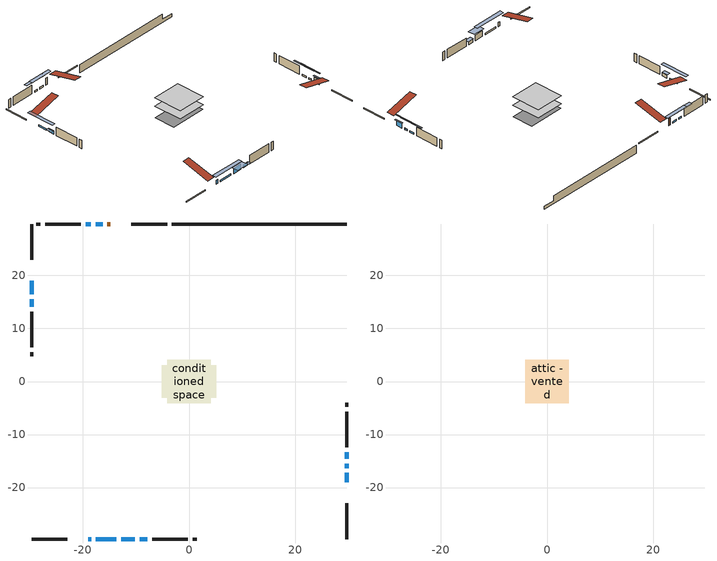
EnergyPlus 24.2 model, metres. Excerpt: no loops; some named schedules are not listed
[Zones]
conditioned space
 floor adiabatic (AdiabaticFloorConstruction): -4.13,-4.13 -4.13,4.13 4.13,4.13 4.13,-4.13 z0.91
 floor foundation (Slab1 construction): -5.18,-3.05 -5.18,3.05 5.18,3.05 5.18,-3.05 z-1.45
 wall outside (RimJoist1 construction): -4.14,29.71 -10.89,29.71 / -29.71,-29.71 -22.96,-29.71 / -29.71,29.71 -29.71,22.96 / 29.71,-29.71 29.71,-22.96 z0.91:1.21
 wall outside (AdiabaticWallConstruction 1): -14.85,29.71 -15.38,29.71 z0.91:2.94
 wall outside (AdiabaticWallConstruction): -19,-29.71 -18.48,-29.71 z0.91:2.13; -17.55,-29.71 -13.74,-29.71 / -29.71,19 -29.71,16.46 / 29.71,-16.32 29.71,-15.53 / 29.71,-14.61 29.71,-13.33 / -16.31,29.71 -17.58,29.71 / -18.5,29.71 -19.47,29.71 z0.91:1.37; 29.71,-19 29.71,-17.25 z0.91:2.28; -12.81,-29.71 -10.24,-29.71 z0.91:2.49; -9.32,-29.71 -7.84,-29.71 / -29.71,15.53 -29.71,14.06 z0.91:1.77
 wall outside (Wall1 construction): -20.4,29.71 -27.08,29.71 / -6.91,-29.71 -0.23,-29.71 / -29.71,13.13 -29.71,6.45 / 29.71,-12.41 29.71,-5.72 z0.91:3.35
 wall outside (Wall2 construction): -28.01,29.71 -28.78,29.71 / 0.7,-29.71 1.46,-29.71 / -29.71,5.52 -29.71,4.75 / 29.71,-4.79 29.71,-4.03 z0.91:3.35
 wall foundation (FoundationWall1 construction): -3.21,29.71,-1.45 -3.21,29.71,0.91 26.41,29.71,0.91 26.41,29.71,-0.57 29.71,29.71,-0.57 29.71,29.71,-1.45
 window (WindowConstruction 4): -19,-29.71 -18.48,-29.71 z0.91:2.13
 window (WindowConstruction 9): -17.55,-29.71 -13.74,-29.71 z0.91:1.37
 window (WindowConstruction 10): -29.71,19 -29.71,16.46 z0.91:1.37
 window (WindowConstruction): 29.71,-19 29.71,-17.25 z0.91:2.28
 window (WindowConstruction 1): -12.81,-29.71 -10.24,-29.71 z0.91:2.49
 window (WindowConstruction 2): -9.32,-29.71 -7.84,-29.71 z0.91:1.77
 window (WindowConstruction 3): -29.71,15.53 -29.71,14.06 z0.91:1.77
 window (WindowConstruction 5): 29.71,-16.32 29.71,-15.53 z0.91:1.37
 window (WindowConstruction 6): 29.71,-14.6 29.71,-13.33 z0.91:1.37
 window (WindowConstruction 7): -16.31,29.71 -17.58,29.71 z0.91:1.37
 window (WindowConstruction 8): -18.51,29.71 -19.47,29.71 z0.91:1.37
 door (Door): -14.85,29.71 -15.38,29.71 z0.91:2.94
 ceiling adiabatic (AdiabaticFloorConstruction): 4.13,-4.13 4.13,4.13 -4.13,4.13 -4.13,-4.13 z0.91
attic - vented
 floor to conditioned space (Floor1 construction Reversed): -4.13,-4.13 -4.13,4.13 4.13,4.13 4.13,-4.13 z3.35
 roof outside (Roof1 construction): -13.92,29.71,3.35 -13.92,21.57,5.38 -11.82,21.57,5.38 -11.82,29.71,3.35; -19.93,-29.71,3.35 -19.93,-21.57,5.38 -22.03,-21.57,5.38 -22.03,-29.71,3.35; -29.71,19.93,3.35 -21.57,19.93,5.38 -21.57,22.03,5.38 -29.71,22.03,3.35; 29.71,-19.93,3.35 21.57,-19.93,5.38 21.57,-22.03,5.38 29.71,-22.03,3.35
shading: -11,-29.71 -20.29,-29.71 -20.29,-30.78 -11,-30.78 z4.11; -29.71,13.72 -29.71,21.74 -30.62,21.74 -30.62,13.72 z4.11; 29.71,-16.95 29.71,-19.3 30.01,-19.3 30.01,-16.95 z2.58; -9.78,-29.71 -13.27,-29.71 -13.27,-31.54 -9.78,-31.54 z2.95; -7.69,-29.71 -9.47,-29.71 -9.47,-30.62 -7.69,-30.62 z1.92; -29.71,13.91 -29.71,15.68 -30.62,15.68 -30.62,13.91 z1.92; 29.71,-12.79 29.71,-19.06 30.01,-19.06 30.01,-12.79 z4.11; 29.71,-10.59 29.71,-17.34 30.01,-17.34 30.01,-10.59 z4.11; -20.32,29.71 -13.57,29.71 -13.57,30.62 -20.32,30.62 z4.11; -22.21,29.71 -15.77,29.71 -15.77,30.62 -22.21,30.62 z4.11
[Building]
Building 1: Terrain=Suburbs
[Site:Location]
Edmonton Intl AP_AB: Latitude {deg}=53.31; Longitude {deg}=-113.58; Time Zone {hr}=-7; Elevation {m}=723; Keep Site Location Information=Yes
[Site:GroundTemperature:Shallow]
-1.56185, -3.61833, -3.78302, -2.80711, 1.11059, 5.01004, 8.39065, 10.5322, 10.7141, 8.97234, 5.67794, 1.89811
[Site:WaterMainsTemperature]
Calculation Method=Schedule; Temperature Schedule=mains temperature schedule
[Material] Roughness=Rough; Thermal Absorptance=0.9
Name | Thickness {m} | Conductivity {W/m-K} | Density {kg/m3} | Specific Heat {J/kg-K} | Solar Absorptance | Visible Absorptance
asphalt or fiberglass shingles | 0.00635 | 0.162714 | 1121.4 | 1465.45 | 0.4 | 0.4
ceiling loosefill ins | 0.169333 | 0.0480833 | 16.02 | 1046.75 | 0.7 | 0.7
ceiling stud and cavity | 0.1397 | 0.151696 | 65.682 | 1177.47 | 0.7 | 0.7
concrete 4.0 in. | 0.1016 | 1.803125 | 2242.8 | 837.4 | 0.7 | 0.7
concrete 8.0 in. | 0.2032 | 1.803125 | 2242.8 | 837.4 | 0.7 | 0.7
door material | 0.04445 | 0.053851 | 512.64 | 1214.23 | 0.7 | 0.7
exterior vertical ins | 0.0457286 | 0.029427 | 32.04 | 1214.23 | 0.7 | 0.7
floor covering | 0.0127 | 0.0433444 | 54.468 | 1339.84 | 0.6 | 0.6
floor rigid ins; wall rigid ins | 0.512978 | 0.029427 | 32.04 | 1214.23 | 0.7 | 0.7
floor stud and cavity | 0.1397 | 1.75129 | 37.0049 | 1207.88 | 0.7 | 0.7
furniture material conditioned space 1 | 0.1524 | 0.115458 | 640.8 | 1214.23 | 0.6 | 0.6
gypsum board | 0.0127 | 0.160291 | 801 | 837.4 | 0.6 | 0.6
gypsum board 1 | 0.0127 | 0.160291 | 801 | 837.4 | 0.7 | 0.7
osb sheathing 0.5 in. | 0.0127 | 0.115458 | 512.64 | 1214.23 | 0.7 | 0.7
osb sheathing 0.75 in. | 0.01905 | 0.115458 | 512.64 | 1214.23 | 0.7 | 0.7
osb sheathing 2.0 in. | 0.0508 | 0.115458 | 512.64 | 1214.23 | 0.7 | 0.7
rim joist stud and cavity | 0.0508 | 0.029095 | 125.044 | 1163.47 | 0.6 | 0.6
wall stud and cavity | 0.1397 | 0.0924691 | 139.0536 | 1170.24 | 0.7 | 0.7
wall stud and cavity 1 | 0.1397 | 0.122248 | 139.0536 | 1170.24 | 0.7 | 0.7
wall stud and cavity 2 | 0.0889 | 0.380278 | 52.3479 | 1209.89 | 0.7 | 0.7
wall stud and cavity 3 | 0.0889 | 0.391764 | 83.0341 | 1211.67 | 0.7 | 0.7
wood siding | 0.0254 | 0.102417 | 544.68 | 1172.36 | 0.4 | 0.4
wood siding 1; wood siding 2; wood siding 3 | 0.0254 | 0.102417 | 544.68 | 1172.36 | 0.7 | 0.7
[WindowMaterial:SimpleGlazingSystem]
Name | U-Factor {W/m2-K} | Solar Heat Gain Coefficient
WindowMaterial | 2.17808 | 0.57
WindowMaterial 1 | 2.117894 | 0.62
WindowMaterial 2 | 2.23089 | 0.52
WindowMaterial 3 | 2.15423 | 0.57
WindowMaterial 4 | 2.37511 | 0.37
WindowMaterial 5 | 2.32855 | 0.42
WindowMaterial 6 | 2.16843 | 0.55
WindowMaterial 7 | 2.17695 | 0.54
WindowMaterial 8 | 2.30073 | 0.45
[Construction]
AdiabaticFloorConstruction: floor stud and cavity, floor rigid ins, osb sheathing 0.75 in., floor covering
AdiabaticWallConstruction: wood siding 2, wall rigid ins, wall stud and cavity 2, gypsum board
AdiabaticWallConstruction 1: wood siding 3, wall rigid ins, wall stud and cavity 2, gypsum board
Door: door material
Floor1 construction Reversed: gypsum board, ceiling stud and cavity, ceiling loosefill ins
FoundationWall1 construction: concrete 8.0 in., gypsum board 1
furniture construction conditioned space 1: furniture material conditioned space 1
PartitionWallConstruction: gypsum board, wall stud and cavity 3, gypsum board
RimJoist1 construction: wood siding 1, osb sheathing 2.0 in., rim joist stud and cavity
Roof1 construction: asphalt or fiberglass shingles
Slab1 construction: concrete 4.0 in.
Wall1 construction: wood siding, osb sheathing 0.5 in., wall stud and cavity, gypsum board
Wall2 construction: wood siding, osb sheathing 0.5 in., wall stud and cavity 1, gypsum board
WindowConstruction: WindowMaterial
WindowConstruction 1: WindowMaterial 1
WindowConstruction 10: WindowMaterial 8
WindowConstruction 2; WindowConstruction 3: WindowMaterial 2
WindowConstruction 4: WindowMaterial 3
WindowConstruction 5: WindowMaterial 4
WindowConstruction 6: WindowMaterial 5
WindowConstruction 7; WindowConstruction 9: WindowMaterial 6
WindowConstruction 8: WindowMaterial 7
[Zone] Multiplier=1; Part of Total Floor Area=Yes
Name | Volume {m3}
attic - vented | 22.8068
conditioned space | 333.1
[Space]
Name | Zone | Volume {m3}
attic - vented 1 | attic - vented | 22.8068
conditioned space 1 | conditioned space | 333.1
[ZoneInfiltration:EffectiveLeakageArea]
infil attic - vented 1: Zone or Space=attic - vented 1; Schedule=Always On Discrete; Effective Air Leakage Area {cm2}=2374.96; Stack Coefficient=0.000141491; Wind Coefficient=8.03682e-06
[ZoneMixing]
whole house fan mix: Zone or Space=attic - vented; Schedule=Always On Continuous; Design Flow Rate Calculation Method=Flow/Zone; Design Flow Rate {m3/s}=0; Source Zone or Space=conditioned space
[SurfaceProperty:ExposedFoundationPerimeter]
Slab1: Exposed Perimeter Calculation Method=TotalExposedPerimeter; Total Exposed Perimeter {m}=32.919
[InternalMass] Zone or ZoneList=conditioned space; Space or SpaceList=conditioned space 1
Name | Construction | Surface Area {m2}
furniture mass conditioned space 1 | furniture construction conditioned space 1 | 52.6002
partition wall mass | PartitionWallConstruction | 131.501
[Lights]
interior lighting: Zone or ZoneList or Space or SpaceList=conditioned space 1; Schedule=interior lighting schedule; Design Level Calculation Method=LightingLevel; Lighting Level {W}=343.2; Return Air Fraction=0; Fraction Radiant=0.6; Fraction Visible=0.2; Fraction Replaceable=1
[People]
occupants: Zone or ZoneList or Space or SpaceList=conditioned space 1; Number of People Schedule=occupants schedule; Number of People Calculation Method=People; Number of People=3; Fraction Radiant=0.314171; Sensible Heat Fraction=0.56303; Activity Level Schedule=occupants activity schedule; Carbon Dioxide Generation Rate {m3/s-W}=0; Enable ASHRAE 55 Comfort Warnings=No; Mean Radiant Temperature Calculation Type=EnclosureAveraged
[ElectricEquipment] Zone or ZoneList or Space or SpaceList=conditioned space 1; Design Level Calculation Method=EquipmentLevel
Name | Schedule | Design Level {W} | Fraction Latent | Fraction Radiant | Fraction Lost
clothes dryer | clothes dryer schedule | 140.772 | 0.015 | 0.081 | 0.85
clothes washer | clothes washer schedule | 32.1985 | 0.03 | 0.162 | 0.7
cooking range | cooking range schedule | 215.147 | 0.08 | 0.432 | 0.2
dishwasher | dishwasher schedule | 66.8632 | 0.3 | 0.18 | 0.4
fridge | fridge schedule | 72.9452 | 0 | 0.6 | 0
mech vent bath fan 0 | mech vent bath fan 0 schedule | 50.2 | 0 | 0 | 1
mech vent bath fan 1 | mech vent bath fan 1 schedule | 50.2 | 0 | 0 | 1
mech vent house fan | mech vent house fan schedule | 0 | 0 | 0 | 1
mech vent house fan cfis | mech vent house fan cfis schedule | 0 | 0 | 0 | 0
misc plug loads | misc plug loads schedule | 494.7 | 0.045 | 0.513 | 0.1
whole house fan | Always On Discrete | 0 | 0 | 0 | 1
[OtherEquipment] Zone or ZoneList or Space or SpaceList=conditioned space 1; Design Level Calculation Method=EquipmentLevel
Name | Fuel Type | Schedule | Design Level {W} | Fraction Latent | Fraction Radiant | Fraction Lost
clothes dryer 1 | Electricity | clothes dryer schedule | 0 | 0.015 | 0.081 | 0.85
cooking range 1 | Electricity | cooking range schedule | 0 | 0.08 | 0.432 | 0.2
general water use latent | None | general water use schedule | 62.594 | 1 | 0 | 0
general water use sensible | None | general water use schedule | -61.6891 | 0 | 0.6 | 0
mech vent house fan latent load | None | Always On Discrete | 0 | 1 | 0 | 0
mech vent house fan sensible load | None | Always On Discrete | 0 | 0 | 0 | 0
water heater energy adjustment1 | NaturalGas | Always On Discrete | 0.01 | 0 | 0 | 1
[ZoneInfiltration:DesignFlowRate] Zone or ZoneList or Space or SpaceList=conditioned space 1; Schedule=Always On Discrete; Design Flow Rate Calculation Method=Flow/Zone; Design Flow Rate {m3/s}=0
infil flow; natural vent flow; whole house fan flow
[AvailabilityManager:Scheduled]
furnace airloop Availability Manager: Schedule=Always On Discrete
[Foundation:Kiva]
Foundation Kiva 1: Initial Indoor Air Temperature {C}=18; Wall Height Above Grade {m}=0.910011; Wall Depth Below Slab {m}=0.2032; Custom Block Material Name 1=exterior vertical ins; Custom Block Depth 1 {m}=2.36001; Custom Block X Position 1 {m}=0.2159; Custom Block Z Position 1 {m}=0
[Foundation:Kiva:Settings]
Soil Conductivity {W/m-K}=0.849921; Soil Density {kg/m3}=1842.3; Soil Specific Heat {J/kg-K}=418.7; Ground Solar Absorptivity=0.9; Ground Thermal Absorptivity=0.9; Ground Surface Roughness {m}=0.03; Far-Field Width {m}=40; Deep-Ground Boundary Condition=ZeroFlux; Deep-Ground Depth {m}=40; Minimum Cell Dimension {m}=0.2; Maximum Cell Growth Coefficient=3; Simulation Timestep=Timestep
[Exterior:Lights]
exterior lighting: Schedule=exterior lighting schedule; Design Level {W}=75.6
[EnergyManagementSystem:GlobalVariable]
furnace_airloop_Fan_RTF
infil_program_Qfan
infil_program_Qinf
natural_vent_program_Qnv
natural_vent_program_Qwhf
[EnergyManagementSystem:Sensor]
Name | Output:Variable or Output:Meter Index Key | Output:Variable or Output:Meter
airflow_gain | infil flow | Infiltration Sensible Heat Gain Energy
airflow_gain_1 | natural vent flow | Infiltration Sensible Heat Gain Energy
airflow_gain_2 | whole house fan flow | Infiltration Sensible Heat Gain Energy
airflow_loss | infil flow | Infiltration Sensible Heat Loss Energy
airflow_loss_1 | natural vent flow | Infiltration Sensible Heat Loss Energy
airflow_loss_2 | whole house fan flow | Infiltration Sensible Heat Loss Energy
clg_load_cond |  | Cooling:EnergyTransfer:Zone:CONDITIONED SPACE
clg_sp_s; clg_sp_s_1 | cooling setpoint | Schedule Value
clothes_dryer_exhaust_0_sch_s | clothes dryer exhaust 0 schedule | Schedule Value
cool_season | cooling season schedule | Schedule Value
htg_load_cond |  | Heating:EnergyTransfer:Zone:CONDITIONED SPACE
htg_sp_s; htg_sp_s_1 | heating setpoint | Schedule Value
ig_ee_conv | clothes dryer | Electric Equipment Convective Heating Energy
ig_ee_conv_2 | cooking range | Electric Equipment Convective Heating Energy
ig_ee_conv_4 | fridge | Electric Equipment Convective Heating Energy
ig_ee_conv_5 | misc plug loads | Electric Equipment Convective Heating Energy
ig_ee_conv_6 | whole house fan | Electric Equipment Convective Heating Energy
ig_ee_rad | clothes dryer | Electric Equipment Radiant Heating Energy
ig_ee_rad_2 | cooking range | Electric Equipment Radiant Heating Energy
ig_ee_rad_4 | fridge | Electric Equipment Radiant Heating Energy
ig_ee_rad_5 | misc plug loads | Electric Equipment Radiant Heating Energy
ig_ee_rad_6 | whole house fan | Electric Equipment Radiant Heating Energy
ig_lgt_conv | interior lighting | Lights Convective Heating Energy
ig_lgt_rad | interior lighting | Lights Radiant Heating Energy
ig_lgt_vis | interior lighting | Lights Visible Radiation Heating Energy
ig_oe_conv | clothes dryer 1 | Other Equipment Convective Heating Energy
ig_oe_conv_1 | cooking range 1 | Other Equipment Convective Heating Energy
ig_oe_conv_2 | general water use latent | Other Equipment Convective Heating Energy
ig_oe_conv_3 | general water use sensible | Other Equipment Convective Heating Energy
ig_oe_conv_4 | water heater energy adjustment1 | Other Equipment Convective Heating Energy
ig_oe_rad | clothes dryer 1 | Other Equipment Radiant Heating Energy
ig_oe_rad_1 | cooking range 1 | Other Equipment Radiant Heating Energy
ig_oe_rad_2 | general water use latent | Other Equipment Radiant Heating Energy
ig_oe_rad_3 | general water use sensible | Other Equipment Radiant Heating Energy
ig_oe_rad_4 | water heater energy adjustment1 | Other Equipment Radiant Heating Energy
ig_ppl_conv | occupants | People Convective Heating Energy
ig_ppl_rad | occupants | People Radiant Heating Energy
im_conv | furniture mass conditioned space 1 | Surface Inside Face Convection Heat Gain Energy
im_conv_1 | partition wall mass | Surface Inside Face Convection Heat Gain Energy
im_ig | furniture mass conditioned space 1 | Surface Inside Face Internal Gains Radiation Heat Gain Energy
im_ig_1 | partition wall mass | Surface Inside Face Internal Gains Radiation Heat Gain Energy
im_lgt | furniture mass conditioned space 1 | Surface Inside Face Lights Radiation Heat Gain Energy
im_lgt_1 | partition wall mass | Surface Inside Face Lights Radiation Heat Gain Energy
im_sol | furniture mass conditioned space 1 | Surface Inside Face Solar Radiation Heat Gain Energy
im_sol_1 | partition wall mass | Surface Inside Face Solar Radiation Heat Gain Energy
im_surf | furniture mass conditioned space 1 | Surface Inside Face Net Surface Thermal Radiation Heat Gain Energy
im_surf_1 | partition wall mass | Surface Inside Face Net Surface Thermal Radiation Heat Gain Energy
mech_vent_bath_fan_0_sch_s | mech vent bath fan 0 schedule | Schedule Value
mech_vent_bath_fan_1_sch_s | mech vent bath fan 1 schedule | Schedule Value
mv_conv | mech vent bath fan 0 | Electric Equipment Convective Heating Energy
mv_conv_1 | mech vent bath fan 1 | Electric Equipment Convective Heating Energy
mv_conv_2 | mech vent house fan | Electric Equipment Convective Heating Energy
mv_conv_3 | mech vent house fan cfis | Electric Equipment Convective Heating Energy
mv_conv_4 | mech vent house fan latent load | Other Equipment Convective Heating Energy
mv_conv_5 | mech vent house fan sensible load | Other Equipment Convective Heating Energy
mv_rad | mech vent bath fan 0 | Electric Equipment Radiant Heating Energy
mv_rad_1 | mech vent bath fan 1 | Electric Equipment Radiant Heating Energy
mv_rad_2 | mech vent house fan | Electric Equipment Radiant Heating Energy
mv_rad_3 | mech vent house fan cfis | Electric Equipment Radiant Heating Energy
mv_rad_4 | mech vent house fan latent load | Other Equipment Radiant Heating Energy
mv_rad_5 | mech vent house fan sensible load | Other Equipment Radiant Heating Energy
natural_vent_s | natural vent schedule | Schedule Value
out_pb_s |  | Site Outdoor Air Barometric Pressure
out_wt_s |  | Site Outdoor Air Humidity Ratio
site_vw_s |  | Site Wind Speed
ss_back_out | Window1 | Surface Window Shortwave from Zone Back Out Window Heat Transfer Rate
ss_back_out_1 | Window10 | Surface Window Shortwave from Zone Back Out Window Heat Transfer Rate
ss_back_out_10 | Window9 | Surface Window Shortwave from Zone Back Out Window Heat Transfer Rate
ss_back_out_2 | Window13 | Surface Window Shortwave from Zone Back Out Window Heat Transfer Rate
ss_back_out_3 | Window2 | Surface Window Shortwave from Zone Back Out Window Heat Transfer Rate
ss_back_out_4 | Window3 | Surface Window Shortwave from Zone Back Out Window Heat Transfer Rate
ss_back_out_5 | Window4 | Surface Window Shortwave from Zone Back Out Window Heat Transfer Rate
ss_back_out_6 | Window5 | Surface Window Shortwave from Zone Back Out Window Heat Transfer Rate
ss_back_out_7 | Window6 | Surface Window Shortwave from Zone Back Out Window Heat Transfer Rate
ss_back_out_8 | Window7 | Surface Window Shortwave from Zone Back Out Window Heat Transfer Rate
ss_back_out_9 | Window8 | Surface Window Shortwave from Zone Back Out Window Heat Transfer Rate
ss_conv | Door1 | Surface Inside Face Convection Heat Gain Energy
ss_conv_1 | Window1 | Surface Inside Face Convection Heat Gain Energy
ss_conv_10 | Window8 | Surface Inside Face Convection Heat Gain Energy
ss_conv_11 | Window9 | Surface Inside Face Convection Heat Gain Energy
ss_conv_2 | Window10 | Surface Inside Face Convection Heat Gain Energy
ss_conv_3 | Window13 | Surface Inside Face Convection Heat Gain Energy
ss_conv_4 | Window2 | Surface Inside Face Convection Heat Gain Energy
ss_conv_5 | Window3 | Surface Inside Face Convection Heat Gain Energy
ss_conv_6 | Window4 | Surface Inside Face Convection Heat Gain Energy
ss_conv_7 | Window5 | Surface Inside Face Convection Heat Gain Energy
ss_conv_8 | Window6 | Surface Inside Face Convection Heat Gain Energy
ss_conv_9 | Window7 | Surface Inside Face Convection Heat Gain Energy
ss_ig | Door1 | Surface Inside Face Internal Gains Radiation Heat Gain Energy
ss_ig_1 | Window1 | Surface Inside Face Internal Gains Radiation Heat Gain Energy
ss_ig_10 | Window8 | Surface Inside Face Internal Gains Radiation Heat Gain Energy
ss_ig_11 | Window9 | Surface Inside Face Internal Gains Radiation Heat Gain Energy
ss_ig_2 | Window10 | Surface Inside Face Internal Gains Radiation Heat Gain Energy
ss_ig_3 | Window13 | Surface Inside Face Internal Gains Radiation Heat Gain Energy
ss_ig_4 | Window2 | Surface Inside Face Internal Gains Radiation Heat Gain Energy
ss_ig_5 | Window3 | Surface Inside Face Internal Gains Radiation Heat Gain Energy
ss_ig_6 | Window4 | Surface Inside Face Internal Gains Radiation Heat Gain Energy
ss_ig_7 | Window5 | Surface Inside Face Internal Gains Radiation Heat Gain Energy
ss_ig_8 | Window6 | Surface Inside Face Internal Gains Radiation Heat Gain Energy
ss_ig_9 | Window7 | Surface Inside Face Internal Gains Radiation Heat Gain Energy
ss_lgt | Door1 | Surface Inside Face Lights Radiation Heat Gain Energy
ss_sol | Door1 | Surface Inside Face Solar Radiation Heat Gain Energy
ss_surf | Door1 | Surface Inside Face Net Surface Thermal Radiation Heat Gain Energy
ss_surf_1 | Window1 | Surface Inside Face Net Surface Thermal Radiation Heat Gain Energy
ss_surf_10 | Window8 | Surface Inside Face Net Surface Thermal Radiation Heat Gain Energy
ss_surf_11 | Window9 | Surface Inside Face Net Surface Thermal Radiation Heat Gain Energy
ss_surf_2 | Window10 | Surface Inside Face Net Surface Thermal Radiation Heat Gain Energy
ss_surf_3 | Window13 | Surface Inside Face Net Surface Thermal Radiation Heat Gain Energy
ss_surf_4 | Window2 | Surface Inside Face Net Surface Thermal Radiation Heat Gain Energy
ss_surf_5 | Window3 | Surface Inside Face Net Surface Thermal Radiation Heat Gain Energy
ss_surf_6 | Window4 | Surface Inside Face Net Surface Thermal Radiation Heat Gain Energy
ss_surf_7 | Window5 | Surface Inside Face Net Surface Thermal Radiation Heat Gain Energy
ss_surf_8 | Window6 | Surface Inside Face Net Surface Thermal Radiation Heat Gain Energy
ss_surf_9 | Window7 | Surface Inside Face Net Surface Thermal Radiation Heat Gain Energy
ss_trans_in | Window1 | Surface Window Transmitted Solar Radiation Rate
ss_trans_in_1 | Window10 | Surface Window Transmitted Solar Radiation Rate
ss_trans_in_10 | Window9 | Surface Window Transmitted Solar Radiation Rate
ss_trans_in_2 | Window13 | Surface Window Transmitted Solar Radiation Rate
ss_trans_in_3 | Window2 | Surface Window Transmitted Solar Radiation Rate
ss_trans_in_4 | Window3 | Surface Window Transmitted Solar Radiation Rate
ss_trans_in_5 | Window4 | Surface Window Transmitted Solar Radiation Rate
ss_trans_in_6 | Window5 | Surface Window Transmitted Solar Radiation Rate
ss_trans_in_7 | Window6 | Surface Window Transmitted Solar Radiation Rate
ss_trans_in_8 | Window7 | Surface Window Transmitted Solar Radiation Rate
ss_trans_in_9 | Window8 | Surface Window Transmitted Solar Radiation Rate
ss_trans_out | Window1 | Surface Inside Face Initial Transmitted Diffuse Transmitted Out Window Solar Radiation Rate
ss_trans_out_1 | Window10 | Surface Inside Face Initial Transmitted Diffuse Transmitted Out Window Solar Radiation Rate
ss_trans_out_10 | Window9 | Surface Inside Face Initial Transmitted Diffuse Transmitted Out Window Solar Radiation Rate
ss_trans_out_2 | Window13 | Surface Inside Face Initial Transmitted Diffuse Transmitted Out Window Solar Radiation Rate
ss_trans_out_3 | Window2 | Surface Inside Face Initial Transmitted Diffuse Transmitted Out Window Solar Radiation Rate
ss_trans_out_4 | Window3 | Surface Inside Face Initial Transmitted Diffuse Transmitted Out Window Solar Radiation Rate
ss_trans_out_5 | Window4 | Surface Inside Face Initial Transmitted Diffuse Transmitted Out Window Solar Radiation Rate
ss_trans_out_6 | Window5 | Surface Inside Face Initial Transmitted Diffuse Transmitted Out Window Solar Radiation Rate
ss_trans_out_7 | Window6 | Surface Inside Face Initial Transmitted Diffuse Transmitted Out Window Solar Radiation Rate
ss_trans_out_8 | Window7 | Surface Inside Face Initial Transmitted Diffuse Transmitted Out Window Solar Radiation Rate
ss_trans_out_9 | Window8 | Surface Inside Face Initial Transmitted Diffuse Transmitted Out Window Solar Radiation Rate
s_conv | Floor1 | Surface Inside Face Convection Heat Gain Energy
s_conv_1 | FoundationWall1 | Surface Inside Face Convection Heat Gain Energy
s_conv_10 | Wall1:180 | Surface Inside Face Convection Heat Gain Energy
s_conv_11 | Wall1:270 | Surface Inside Face Convection Heat Gain Energy
s_conv_12 | Wall1:90 | Surface Inside Face Convection Heat Gain Energy
s_conv_13 | Wall2:0 | Surface Inside Face Convection Heat Gain Energy
s_conv_14 | Wall2:180 | Surface Inside Face Convection Heat Gain Energy
s_conv_15 | Wall2:270 | Surface Inside Face Convection Heat Gain Energy
s_conv_16 | Wall2:90 | Surface Inside Face Convection Heat Gain Energy
s_conv_2 | inferred conditioned ceiling | Surface Inside Face Convection Heat Gain Energy
s_conv_3 | inferred conditioned floor | Surface Inside Face Convection Heat Gain Energy
s_conv_4 | RimJoist1:0 | Surface Inside Face Convection Heat Gain Energy
s_conv_5 | RimJoist1:180 | Surface Inside Face Convection Heat Gain Energy
s_conv_6 | RimJoist1:270 | Surface Inside Face Convection Heat Gain Energy
s_conv_7 | RimJoist1:90 | Surface Inside Face Convection Heat Gain Energy
s_conv_8 | Slab1 | Surface Inside Face Convection Heat Gain Energy
s_conv_9 | Wall1:0 | Surface Inside Face Convection Heat Gain Energy
s_ig | Floor1 | Surface Inside Face Internal Gains Radiation Heat Gain Energy
s_ig_1 | FoundationWall1 | Surface Inside Face Internal Gains Radiation Heat Gain Energy
s_ig_10 | Wall1:180 | Surface Inside Face Internal Gains Radiation Heat Gain Energy
s_ig_11 | Wall1:270 | Surface Inside Face Internal Gains Radiation Heat Gain Energy
s_ig_12 | Wall1:90 | Surface Inside Face Internal Gains Radiation Heat Gain Energy
s_ig_13 | Wall2:0 | Surface Inside Face Internal Gains Radiation Heat Gain Energy
s_ig_14 | Wall2:180 | Surface Inside Face Internal Gains Radiation Heat Gain Energy
s_ig_15 | Wall2:270 | Surface Inside Face Internal Gains Radiation Heat Gain Energy
s_ig_16 | Wall2:90 | Surface Inside Face Internal Gains Radiation Heat Gain Energy
s_ig_2 | inferred conditioned ceiling | Surface Inside Face Internal Gains Radiation Heat Gain Energy
